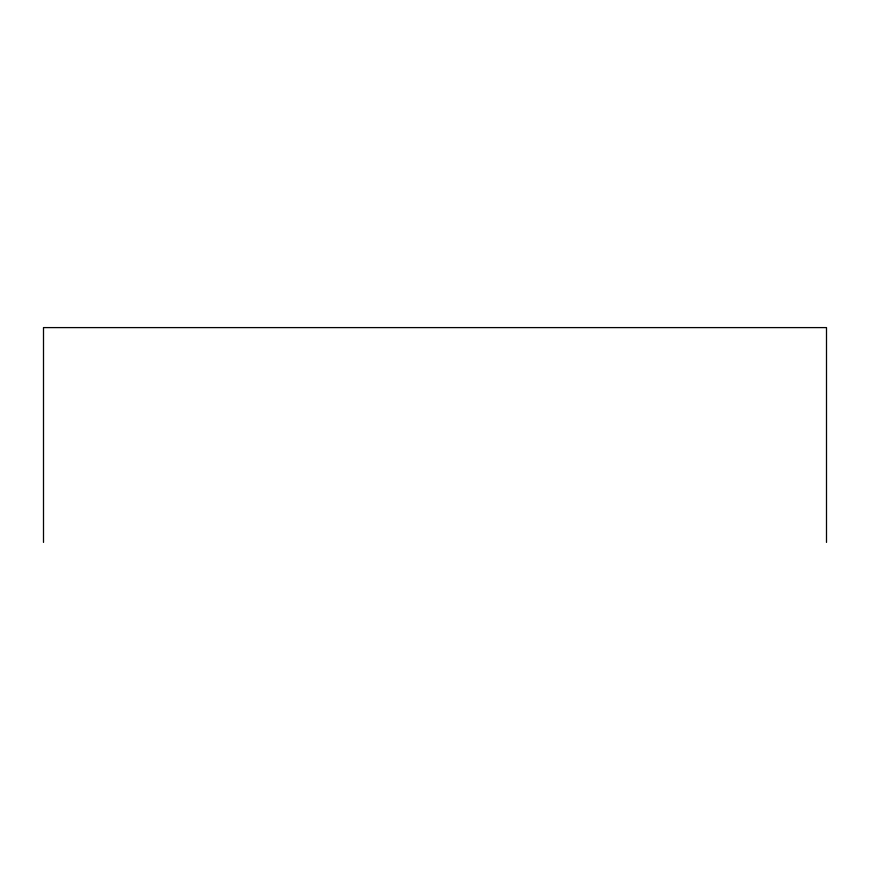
<?xml version="1.0" encoding="UTF-8"?>
<svg xmlns="http://www.w3.org/2000/svg" width="870" height="870" viewBox="0 0 870 870"><rect width="100%" height="100%" fill="white"/><g stroke="black" fill="none" stroke-linecap="round" stroke-linejoin="round"><path stroke-width="1.3" d="M826.5 542.401L826.5 327.599L43.5 327.599L43.5 542.401"/></g></svg>
